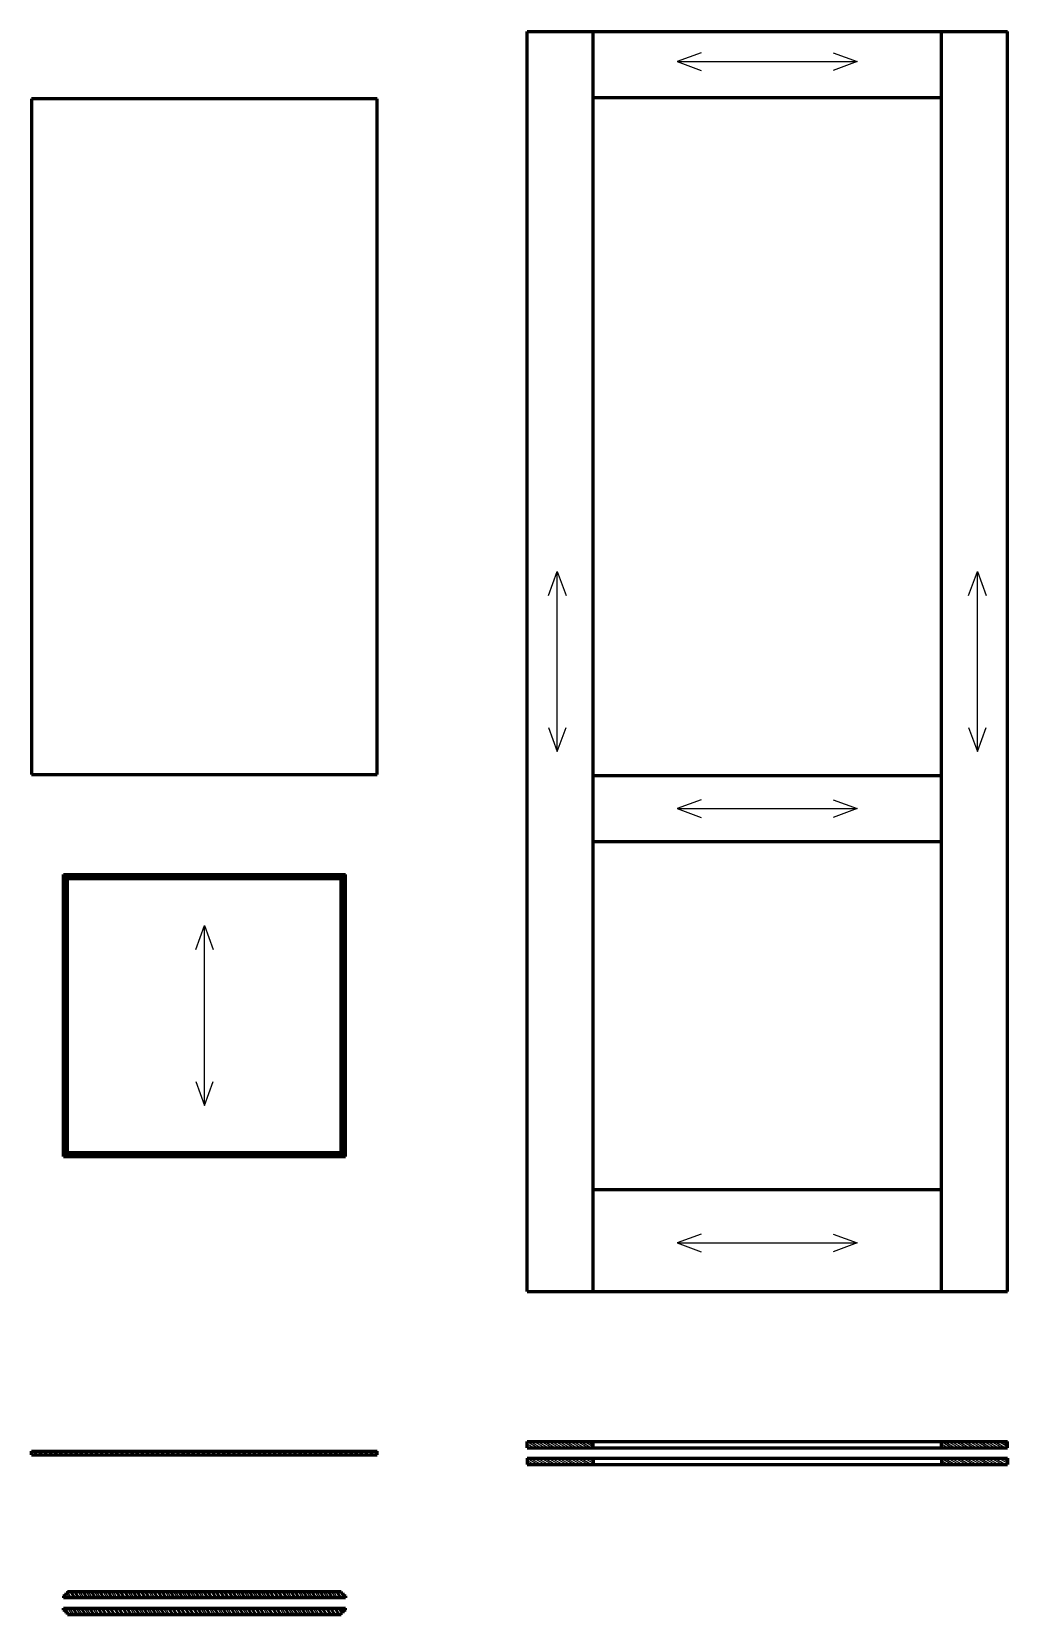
# Model space of a CAD drawing. Header units: inches. Extents: x -4554 to 14101, y -13650 to 2449.
# Drawn here: x -2926 to -1300, y -3738 to -1100 of the extents above; entities that cross this region are included whole.
import ezdxf

# ---------------------------------------------------------------- set-up
doc = ezdxf.new("R2010")
doc.units = ezdxf.units.IN
doc.layers.add('Слой1', color=7, linetype='Continuous')

# ---------------------------------------------------------------- blocks, each defined once
blk = doc.blocks.new('*B1')
at = {"layer": 'Слой1', "linetype": 'Continuous'}
for p, q in [((-2918.9, -3466), (-2922.4, -3469.5)), ((-2920.3, -3466), (-2922.4, -3468.1)), ((-2918.9, -3467.4), (-2921, -3469.5)), ((-2920.6, -3472), (-2917.1, -3468.5)), ((-2920.6, -3470.6), (-2918.5, -3468.5)), ((-2919.2, -3472), (-2917.1, -3469.9)), ((-2910.4, -3466), (-2913.9, -3469.5)), ((-2911.8, -3466), (-2913.9, -3468.1)), ((-2910.4, -3467.4), (-2912.5, -3469.5)), ((-2912.1, -3472), (-2908.6, -3468.5)), ((-2912.1, -3470.6), (-2910, -3468.5)), ((-2910.7, -3472), (-2908.6, -3469.9)), ((-2901.9, -3466), (-2905.4, -3469.5)), ((-2903.3, -3466), (-2905.4, -3468.1)), ((-2901.9, -3467.4), (-2904, -3469.5)), ((-2903.7, -3472), (-2900.1, -3468.5)), ((-2903.7, -3470.6), (-2901.5, -3468.5)), ((-2902.3, -3472), (-2900.1, -3469.9)), ((-2893.4, -3466), (-2897, -3469.5)), ((-2894.8, -3466), (-2897, -3468.1)), ((-2893.4, -3467.4), (-2895.5, -3469.5)), ((-2895.2, -3472), (-2891.6, -3468.5)), ((-2895.2, -3470.6), (-2893.1, -3468.5)), ((-2893.8, -3472), (-2891.6, -3469.9)), ((-2884.9, -3466), (-2888.5, -3469.5)), ((-2886.4, -3466), (-2888.5, -3468.1)), ((-2884.9, -3467.4), (-2887.1, -3469.5)), ((-2886.7, -3472), (-2883.2, -3468.5)), ((-2886.7, -3470.6), (-2884.6, -3468.5)), ((-2885.3, -3472), (-2883.2, -3469.9)), ((-2876.5, -3466), (-2880, -3469.5)), ((-2877.9, -3466), (-2880, -3468.1)), ((-2876.5, -3467.4), (-2878.6, -3469.5)), ((-2878.2, -3472), (-2874.7, -3468.5)), ((-2878.2, -3470.6), (-2876.1, -3468.5)), ((-2876.8, -3472), (-2874.7, -3469.9)), ((-2868, -3466), (-2871.5, -3469.5)), ((-2869.4, -3466), (-2871.5, -3468.1)), ((-2868, -3467.4), (-2870.1, -3469.5)), ((-2869.7, -3472), (-2866.2, -3468.5)), ((-2869.7, -3470.6), (-2867.6, -3468.5)), ((-2868.3, -3472), (-2866.2, -3469.9)), ((-2859.5, -3466), (-2863, -3469.5)), ((-2860.9, -3466), (-2863, -3468.1)), ((-2859.5, -3467.4), (-2861.6, -3469.5)), ((-2861.2, -3472), (-2857.7, -3468.5)), ((-2861.2, -3470.6), (-2859.1, -3468.5)), ((-2859.8, -3472), (-2857.7, -3469.9)), ((-2851, -3466), (-2854.5, -3469.5)), ((-2852.4, -3466), (-2854.5, -3468.1)), ((-2851, -3467.4), (-2853.1, -3469.5)), ((-2852.8, -3472), (-2849.2, -3468.5)), ((-2852.8, -3470.6), (-2850.6, -3468.5)), ((-2851.3, -3472), (-2849.2, -3469.9)), ((-2842.5, -3466), (-2846, -3469.5)), ((-2843.9, -3466), (-2846, -3468.1)), ((-2842.5, -3467.4), (-2844.6, -3469.5)), ((-2844.3, -3472), (-2840.7, -3468.5)), ((-2844.3, -3470.6), (-2842.1, -3468.5)), ((-2842.9, -3472), (-2840.7, -3469.9)), ((-2834, -3466), (-2837.6, -3469.5)), ((-2835.4, -3466), (-2837.6, -3468.1)), ((-2834, -3467.4), (-2836.1, -3469.5)), ((-2835.8, -3472), (-2832.2, -3468.5)), ((-2835.8, -3470.6), (-2833.7, -3468.5)), ((-2834.4, -3472), (-2832.2, -3469.9)), ((-2825.5, -3466), (-2829.1, -3469.5)), ((-2827, -3466), (-2829.1, -3468.1)), ((-2825.5, -3467.4), (-2827.7, -3469.5)), ((-2827.3, -3472), (-2823.8, -3468.5)), ((-2827.3, -3470.6), (-2825.2, -3468.5)), ((-2825.9, -3472), (-2823.8, -3469.9)), ((-2817.1, -3466), (-2820.6, -3469.5)), ((-2818.5, -3466), (-2820.6, -3468.1)), ((-2817.1, -3467.4), (-2819.2, -3469.5)), ((-2818.8, -3472), (-2815.3, -3468.5)), ((-2818.8, -3470.6), (-2816.7, -3468.5)), ((-2817.4, -3472), (-2815.3, -3469.9)), ((-2808.6, -3466), (-2812.1, -3469.5)), ((-2810, -3466), (-2812.1, -3468.1)), ((-2808.6, -3467.4), (-2810.7, -3469.5)), ((-2810.3, -3472), (-2806.8, -3468.5)), ((-2810.3, -3470.6), (-2808.2, -3468.5)), ((-2808.9, -3472), (-2806.8, -3469.9)), ((-2800.1, -3466), (-2803.6, -3469.5)), ((-2801.5, -3466), (-2803.6, -3468.1)), ((-2800.1, -3467.4), (-2802.2, -3469.5)), ((-2801.8, -3472), (-2798.3, -3468.5)), ((-2801.8, -3470.6), (-2799.7, -3468.5)), ((-2800.4, -3472), (-2798.3, -3469.9)), ((-2791.6, -3466), (-2795.1, -3469.5)), ((-2793, -3466), (-2795.1, -3468.1)), ((-2791.6, -3467.4), (-2793.7, -3469.5)), ((-2793.4, -3472), (-2789.8, -3468.5)), ((-2793.4, -3470.6), (-2791.2, -3468.5)), ((-2791.9, -3472), (-2789.8, -3469.9)), ((-2783.1, -3466), (-2786.6, -3469.5)), ((-2784.5, -3466), (-2786.6, -3468.1)), ((-2783.1, -3467.4), (-2785.2, -3469.5)), ((-2784.9, -3472), (-2781.3, -3468.5)), ((-2784.9, -3470.6), (-2782.7, -3468.5)), ((-2783.5, -3472), (-2781.3, -3469.9)), ((-2774.6, -3466), (-2778.2, -3469.5)), ((-2776, -3466), (-2778.2, -3468.1)), ((-2774.6, -3467.4), (-2776.7, -3469.5)), ((-2776.4, -3472), (-2772.8, -3468.5)), ((-2776.4, -3470.6), (-2774.3, -3468.5)), ((-2775, -3472), (-2772.8, -3469.9)), ((-2766.1, -3466), (-2769.7, -3469.5)), ((-2767.6, -3466), (-2769.7, -3468.1)), ((-2766.1, -3467.4), (-2768.3, -3469.5)), ((-2767.9, -3472), (-2764.4, -3468.5)), ((-2767.9, -3470.6), (-2765.8, -3468.5)), ((-2766.5, -3472), (-2764.4, -3469.9)), ((-2757.7, -3466), (-2761.2, -3469.5)), ((-2759.1, -3466), (-2761.2, -3468.1)), ((-2757.7, -3467.4), (-2759.8, -3469.5)), ((-2759.4, -3472), (-2755.9, -3468.5)), ((-2759.4, -3470.6), (-2757.3, -3468.5)), ((-2758, -3472), (-2755.9, -3469.9)), ((-2749.2, -3466), (-2752.7, -3469.5)), ((-2750.6, -3466), (-2752.7, -3468.1)), ((-2749.2, -3467.4), (-2751.3, -3469.5)), ((-2750.9, -3472), (-2747.4, -3468.5)), ((-2750.9, -3470.6), (-2748.8, -3468.5)), ((-2749.5, -3472), (-2747.4, -3469.9)), ((-2740.7, -3466), (-2744.2, -3469.5)), ((-2742.1, -3466), (-2744.2, -3468.1)), ((-2740.7, -3467.4), (-2742.8, -3469.5)), ((-2742.4, -3472), (-2738.9, -3468.5)), ((-2742.4, -3470.6), (-2740.3, -3468.5)), ((-2741, -3472), (-2738.9, -3469.9)), ((-2732.2, -3466), (-2735.7, -3469.5)), ((-2733.6, -3466), (-2735.7, -3468.1)), ((-2732.2, -3467.4), (-2734.3, -3469.5)), ((-2734, -3472), (-2730.4, -3468.5)), ((-2734, -3470.6), (-2731.8, -3468.5)), ((-2732.5, -3472), (-2730.4, -3469.9)), ((-2723.7, -3466), (-2727.3, -3469.5)), ((-2725.1, -3466), (-2727.3, -3468.1)), ((-2723.7, -3467.4), (-2725.8, -3469.5)), ((-2725.5, -3472), (-2721.9, -3468.5)), ((-2725.5, -3470.6), (-2723.4, -3468.5)), ((-2724.1, -3472), (-2721.9, -3469.9)), ((-2715.2, -3466), (-2718.8, -3469.5)), ((-2716.6, -3466), (-2718.8, -3468.1)), ((-2715.2, -3467.4), (-2717.4, -3469.5)), ((-2717, -3472), (-2713.5, -3468.5)), ((-2717, -3470.6), (-2714.9, -3468.5)), ((-2715.6, -3472), (-2713.5, -3469.9)), ((-2706.7, -3466), (-2710.3, -3469.5)), ((-2708.2, -3466), (-2710.3, -3468.1)), ((-2706.7, -3467.4), (-2708.9, -3469.5)), ((-2708.5, -3472), (-2705, -3468.5)), ((-2708.5, -3470.6), (-2706.4, -3468.5)), ((-2707.1, -3472), (-2705, -3469.9)), ((-2698.3, -3466), (-2701.8, -3469.5)), ((-2699.7, -3466), (-2701.8, -3468.1)), ((-2698.3, -3467.4), (-2700.4, -3469.5)), ((-2700, -3472), (-2696.5, -3468.5)), ((-2700, -3470.6), (-2697.9, -3468.5)), ((-2698.6, -3472), (-2696.5, -3469.9)), ((-2689.8, -3466), (-2693.3, -3469.5)), ((-2691.2, -3466), (-2693.3, -3468.1)), ((-2689.8, -3467.4), (-2691.9, -3469.5)), ((-2691.5, -3472), (-2688, -3468.5)), ((-2691.5, -3470.6), (-2689.4, -3468.5)), ((-2690.1, -3472), (-2688, -3469.9)), ((-2681.3, -3466), (-2684.8, -3469.5)), ((-2682.7, -3466), (-2684.8, -3468.1)), ((-2681.3, -3467.4), (-2683.4, -3469.5)), ((-2683, -3472), (-2679.5, -3468.5)), ((-2683, -3470.6), (-2680.9, -3468.5)), ((-2681.6, -3472), (-2679.5, -3469.9)), ((-2672.8, -3466), (-2676.3, -3469.5)), ((-2674.2, -3466), (-2676.3, -3468.1)), ((-2672.8, -3467.4), (-2674.9, -3469.5)), ((-2674.6, -3472), (-2671, -3468.5)), ((-2674.6, -3470.6), (-2672.4, -3468.5)), ((-2673.1, -3472), (-2671, -3469.9)), ((-2664.3, -3466), (-2667.9, -3469.5)), ((-2665.7, -3466), (-2667.9, -3468.1)), ((-2664.3, -3467.4), (-2666.4, -3469.5)), ((-2666.1, -3472), (-2662.5, -3468.5)), ((-2666.1, -3470.6), (-2664, -3468.5)), ((-2664.7, -3472), (-2662.5, -3469.9)), ((-2655.8, -3466), (-2659.4, -3469.5)), ((-2657.2, -3466), (-2659.4, -3468.1)), ((-2655.8, -3467.4), (-2658, -3469.5)), ((-2657.6, -3472), (-2654.1, -3468.5)), ((-2657.6, -3470.6), (-2655.5, -3468.5)), ((-2656.2, -3472), (-2654.1, -3469.9)), ((-2647.3, -3466), (-2650.9, -3469.5)), ((-2648.8, -3466), (-2650.9, -3468.1)), ((-2647.3, -3467.4), (-2649.5, -3469.5)), ((-2649.1, -3472), (-2645.6, -3468.5)), ((-2649.1, -3470.6), (-2647, -3468.5)), ((-2647.7, -3472), (-2645.6, -3469.9)), ((-2638.9, -3466), (-2642.4, -3469.5)), ((-2640.3, -3466), (-2642.4, -3468.1)), ((-2638.9, -3467.4), (-2641, -3469.5)), ((-2640.6, -3472), (-2637.1, -3468.5)), ((-2640.6, -3470.6), (-2638.5, -3468.5)), ((-2639.2, -3472), (-2637.1, -3469.9)), ((-2630.4, -3466), (-2633.9, -3469.5)), ((-2631.8, -3466), (-2633.9, -3468.1)), ((-2630.4, -3467.4), (-2632.5, -3469.5)), ((-2632.1, -3472), (-2628.6, -3468.5)), ((-2632.1, -3470.6), (-2630, -3468.5)), ((-2630.7, -3472), (-2628.6, -3469.9)), ((-2621.9, -3466), (-2625.4, -3469.5)), ((-2623.3, -3466), (-2625.4, -3468.1)), ((-2621.9, -3467.4), (-2624, -3469.5)), ((-2623.7, -3472), (-2620.1, -3468.5)), ((-2623.7, -3470.6), (-2621.5, -3468.5)), ((-2622.2, -3472), (-2620.1, -3469.9)), ((-2613.4, -3466), (-2616.9, -3469.5)), ((-2614.8, -3466), (-2616.9, -3468.1)), ((-2613.4, -3467.4), (-2615.5, -3469.5)), ((-2615.2, -3472), (-2611.6, -3468.5)), ((-2615.2, -3470.6), (-2613, -3468.5)), ((-2613.8, -3472), (-2611.6, -3469.9)), ((-2604.9, -3466), (-2608.5, -3469.5)), ((-2606.3, -3466), (-2608.5, -3468.1)), ((-2604.9, -3467.4), (-2607, -3469.5)), ((-2606.7, -3472), (-2603.1, -3468.5)), ((-2606.7, -3470.6), (-2604.6, -3468.5)), ((-2605.3, -3472), (-2603.1, -3469.9)), ((-2596.4, -3466), (-2600, -3469.5)), ((-2597.9, -3466), (-2600, -3468.1)), ((-2596.4, -3467.4), (-2598.6, -3469.5)), ((-2598.2, -3472), (-2594.7, -3468.5)), ((-2598.2, -3470.6), (-2596.1, -3468.5)), ((-2596.8, -3472), (-2594.7, -3469.9)), ((-2588, -3466), (-2591.5, -3469.5)), ((-2589.4, -3466), (-2591.5, -3468.1)), ((-2588, -3467.4), (-2590.1, -3469.5)), ((-2589.7, -3472), (-2586.2, -3468.5)), ((-2589.7, -3470.6), (-2587.6, -3468.5)), ((-2588.3, -3472), (-2586.2, -3469.9)), ((-2579.5, -3466), (-2583, -3469.5)), ((-2580.9, -3466), (-2583, -3468.1)), ((-2579.5, -3467.4), (-2581.6, -3469.5)), ((-2581.2, -3472), (-2577.7, -3468.5)), ((-2581.2, -3470.6), (-2579.1, -3468.5)), ((-2579.8, -3472), (-2577.7, -3469.9)), ((-2571, -3466), (-2574.5, -3469.5)), ((-2572.4, -3466), (-2574.5, -3468.1)), ((-2571, -3467.4), (-2573.1, -3469.5)), ((-2572.7, -3472), (-2569.2, -3468.5)), ((-2572.7, -3470.6), (-2570.6, -3468.5)), ((-2571.3, -3472), (-2569.2, -3469.9)), ((-2562.5, -3466), (-2566, -3469.5)), ((-2563.9, -3466), (-2566, -3468.1)), ((-2562.5, -3467.4), (-2564.6, -3469.5)), ((-2564.3, -3472), (-2560.7, -3468.5)), ((-2564.3, -3470.6), (-2562.1, -3468.5)), ((-2562.8, -3472), (-2560.7, -3469.9)), ((-2554, -3466), (-2557.5, -3469.5)), ((-2555.4, -3466), (-2557.5, -3468.1)), ((-2554, -3467.4), (-2556.1, -3469.5)), ((-2555.8, -3472), (-2552.2, -3468.5)), ((-2555.8, -3470.6), (-2553.6, -3468.5)), ((-2554.4, -3472), (-2552.2, -3469.9)), ((-2545.5, -3466), (-2549.1, -3469.5)), ((-2546.9, -3466), (-2549.1, -3468.1)), ((-2545.5, -3467.4), (-2547.6, -3469.5)), ((-2547.3, -3472), (-2543.7, -3468.5)), ((-2547.3, -3470.6), (-2545.2, -3468.5)), ((-2545.9, -3472), (-2543.7, -3469.9)), ((-2537, -3466), (-2540.6, -3469.5)), ((-2538.5, -3466), (-2540.6, -3468.1)), ((-2537, -3467.4), (-2539.2, -3469.5)), ((-2538.8, -3472), (-2535.3, -3468.5)), ((-2538.8, -3470.6), (-2536.7, -3468.5)), ((-2537.4, -3472), (-2535.3, -3469.9)), ((-2528.6, -3466), (-2532.1, -3469.5)), ((-2530, -3466), (-2532.1, -3468.1)), ((-2528.6, -3467.4), (-2530.7, -3469.5)), ((-2530.3, -3472), (-2526.8, -3468.5)), ((-2530.3, -3470.6), (-2528.2, -3468.5)), ((-2528.9, -3472), (-2526.8, -3469.9)), ((-2520.1, -3466), (-2523.6, -3469.5)), ((-2521.5, -3466), (-2523.6, -3468.1)), ((-2520.1, -3467.4), (-2522.2, -3469.5)), ((-2521.8, -3472), (-2518.3, -3468.5)), ((-2521.8, -3470.6), (-2519.7, -3468.5)), ((-2520.4, -3472), (-2518.3, -3469.9)), ((-2511.6, -3466), (-2515.1, -3469.5)), ((-2513, -3466), (-2515.1, -3468.1)), ((-2511.6, -3467.4), (-2513.7, -3469.5)), ((-2513.3, -3472), (-2509.8, -3468.5)), ((-2513.3, -3470.6), (-2511.2, -3468.5)), ((-2511.9, -3472), (-2509.8, -3469.9)), ((-2503.1, -3466), (-2506.6, -3469.5)), ((-2504.5, -3466), (-2506.6, -3468.1)), ((-2503.1, -3467.4), (-2505.2, -3469.5)), ((-2504.9, -3472), (-2501.3, -3468.5)), ((-2504.9, -3470.6), (-2502.7, -3468.5)), ((-2503.4, -3472), (-2501.3, -3469.9)), ((-2494.6, -3466), (-2498.1, -3469.5)), ((-2496, -3466), (-2498.1, -3468.1)), ((-2494.6, -3467.4), (-2496.7, -3469.5)), ((-2496.4, -3472), (-2492.8, -3468.5)), ((-2496.4, -3470.6), (-2494.2, -3468.5)), ((-2495, -3472), (-2492.8, -3469.9)), ((-2486.1, -3466), (-2489.7, -3469.5)), ((-2487.5, -3466), (-2489.7, -3468.1)), ((-2486.1, -3467.4), (-2488.2, -3469.5)), ((-2487.9, -3472), (-2484.4, -3468.5)), ((-2487.9, -3470.6), (-2485.8, -3468.5)), ((-2486.5, -3472), (-2484.4, -3469.9)), ((-2477.6, -3466), (-2481.2, -3469.5)), ((-2479.1, -3466), (-2481.2, -3468.1)), ((-2477.6, -3467.4), (-2479.8, -3469.5)), ((-2479.4, -3472), (-2475.9, -3468.5)), ((-2479.4, -3470.6), (-2477.3, -3468.5)), ((-2478, -3472), (-2475.9, -3469.9)), ((-2469.2, -3466), (-2472.7, -3469.5)), ((-2470.6, -3466), (-2472.7, -3468.1)), ((-2469.2, -3467.4), (-2471.3, -3469.5)), ((-2470.9, -3472), (-2467.4, -3468.5)), ((-2470.9, -3470.6), (-2468.8, -3468.5)), ((-2469.5, -3472), (-2467.4, -3469.9)), ((-2460.7, -3466), (-2464.2, -3469.5)), ((-2462.1, -3466), (-2464.2, -3468.1)), ((-2460.7, -3467.4), (-2462.8, -3469.5)), ((-2462.4, -3472), (-2458.9, -3468.5)), ((-2462.4, -3470.6), (-2460.3, -3468.5)), ((-2461, -3472), (-2458.9, -3469.9)), ((-2452.2, -3466), (-2455.7, -3469.5)), ((-2453.6, -3466), (-2455.7, -3468.1)), ((-2452.2, -3467.4), (-2454.3, -3469.5)), ((-2453.9, -3472), (-2450.4, -3468.5)), ((-2453.9, -3470.6), (-2451.8, -3468.5)), ((-2452.5, -3472), (-2450.4, -3469.9)), ((-2443.7, -3466), (-2447.2, -3469.5)), ((-2445.1, -3466), (-2447.2, -3468.1)), ((-2443.7, -3467.4), (-2445.8, -3469.5)), ((-2445.5, -3472), (-2441.9, -3468.5)), ((-2445.5, -3470.6), (-2443.3, -3468.5)), ((-2444, -3472), (-2441.9, -3469.9)), ((-2435.2, -3466), (-2438.8, -3469.5)), ((-2436.6, -3466), (-2438.8, -3468.1)), ((-2435.2, -3467.4), (-2437.3, -3469.5)), ((-2437, -3472), (-2433.4, -3468.5)), ((-2437, -3470.6), (-2434.9, -3468.5)), ((-2435.6, -3472), (-2433.4, -3469.9)), ((-2426.7, -3466), (-2430.3, -3469.5)), ((-2428.1, -3466), (-2430.3, -3468.1)), ((-2426.7, -3467.4), (-2428.9, -3469.5)), ((-2428.5, -3472), (-2425, -3468.5)), ((-2428.5, -3470.6), (-2426.4, -3468.5)), ((-2427.1, -3472), (-2425, -3469.9)), ((-2418.2, -3466), (-2421.8, -3469.5)), ((-2419.7, -3466), (-2421.8, -3468.1)), ((-2418.2, -3467.4), (-2420.4, -3469.5)), ((-2420, -3472), (-2416.5, -3468.5)), ((-2420, -3470.6), (-2417.9, -3468.5)), ((-2418.6, -3472), (-2416.5, -3469.9)), ((-2409.8, -3466), (-2413.3, -3469.5)), ((-2411.2, -3466), (-2413.3, -3468.1)), ((-2409.8, -3467.4), (-2411.9, -3469.5)), ((-2411.5, -3472), (-2408, -3468.5)), ((-2411.5, -3470.6), (-2409.4, -3468.5)), ((-2410.1, -3472), (-2408, -3469.9)), ((-2401.3, -3466), (-2404.8, -3469.5)), ((-2402.7, -3466), (-2404.8, -3468.1)), ((-2401.3, -3467.4), (-2403.4, -3469.5)), ((-2403, -3472), (-2399.5, -3468.5)), ((-2403, -3470.6), (-2400.9, -3468.5)), ((-2401.6, -3472), (-2399.5, -3469.9)), ((-2392.8, -3466), (-2396.3, -3469.5)), ((-2394.2, -3466), (-2396.3, -3468.1)), ((-2392.8, -3467.4), (-2394.9, -3469.5)), ((-2394.5, -3472), (-2391, -3468.5)), ((-2394.5, -3470.6), (-2392.4, -3468.5)), ((-2393.1, -3472), (-2391, -3469.9)), ((-2384.3, -3466), (-2387.8, -3469.5)), ((-2385.7, -3466), (-2387.8, -3468.1)), ((-2384.3, -3467.4), (-2386.4, -3469.5)), ((-2386.1, -3472), (-2382.5, -3468.5)), ((-2386.1, -3470.6), (-2383.9, -3468.5)), ((-2384.6, -3472), (-2382.5, -3469.9)), ((-2375.8, -3466), (-2379.4, -3469.5)), ((-2377.2, -3466), (-2379.4, -3468.1)), ((-2375.8, -3467.4), (-2377.9, -3469.5)), ((-2377.6, -3472), (-2374, -3468.5)), ((-2377.6, -3470.6), (-2375.5, -3468.5)), ((-2376.2, -3472), (-2374, -3469.9)), ((-2367.3, -3466), (-2370.9, -3469.5)), ((-2368.7, -3466), (-2370.9, -3468.1)), ((-2367.3, -3467.4), (-2369.5, -3469.5)), ((-2369.1, -3472), (-2365.6, -3468.5)), ((-2369.1, -3470.6), (-2367, -3468.5)), ((-2367.7, -3472), (-2365.6, -3469.9)), ((-2358.8, -3466), (-2362.4, -3469.5)), ((-2360.3, -3466), (-2362.4, -3468.1)), ((-2358.8, -3467.4), (-2361, -3469.5)), ((-2360.6, -3472), (-2357.1, -3468.5)), ((-2360.6, -3470.6), (-2358.5, -3468.5)), ((-2359.2, -3472), (-2357.1, -3469.9)), ((-2350.4, -3466), (-2353.9, -3469.5)), ((-2351.8, -3466), (-2353.9, -3468.1)), ((-2350.4, -3467.4), (-2352.5, -3469.5))]:
    blk.add_line(p, q, dxfattribs=at)
blk = doc.blocks.new('*B352')
at = {"layer": 'Слой1', "linetype": 'Continuous'}
for p, q in [((-2082.8, -3488), (-2100, -3478.1)), ((-2100, -3481.5), (-2088.8, -3488)), ((-2095, -3477.5), (-2076.8, -3488)), ((-2070.8, -3488), (-2089, -3477.5)), ((-2083, -3477.5), (-2064.8, -3488)), ((-2058.8, -3488), (-2077, -3477.5)), ((-2071, -3477.5), (-2052.8, -3488)), ((-2046.8, -3488), (-2065, -3477.5)), ((-2059, -3477.5), (-2040.8, -3488)), ((-2034.8, -3488), (-2053, -3477.5)), ((-2047, -3477.5), (-2028.8, -3488)), ((-2022.8, -3488), (-2041, -3477.5)), ((-2035, -3477.5), (-2016.8, -3488)), ((-2010.8, -3488), (-2029, -3477.5)), ((-2023, -3477.5), (-2004.8, -3488)), ((-1998.8, -3488), (-2017, -3477.5)), ((-2011, -3477.5), (-1992.8, -3488)), ((-1990, -3486.2), (-2005, -3477.5)), ((-1999, -3477.5), (-1990, -3482.7)), ((-1990, -3479.2), (-1993, -3477.5)), ((-2094.8, -3488), (-2100, -3485))]:
    blk.add_line(p, q, dxfattribs=at)
blk = doc.blocks.new('*B353')
at = {"layer": 'Слой1', "linetype": 'Continuous'}
for p, q in [((-1392.8, -3488), (-1410, -3478.1)), ((-1410, -3481.5), (-1398.8, -3488)), ((-1405, -3477.5), (-1386.8, -3488)), ((-1380.8, -3488), (-1399, -3477.5)), ((-1393, -3477.5), (-1374.8, -3488)), ((-1368.8, -3488), (-1387, -3477.5)), ((-1381, -3477.5), (-1362.8, -3488)), ((-1356.8, -3488), (-1375, -3477.5)), ((-1369, -3477.5), (-1350.8, -3488)), ((-1344.8, -3488), (-1363, -3477.5)), ((-1357, -3477.5), (-1338.8, -3488)), ((-1332.8, -3488), (-1351, -3477.5)), ((-1345, -3477.5), (-1326.8, -3488)), ((-1320.8, -3488), (-1339, -3477.5)), ((-1333, -3477.5), (-1314.8, -3488)), ((-1308.8, -3488), (-1327, -3477.5)), ((-1321, -3477.5), (-1302.8, -3488)), ((-1300, -3486.2), (-1315, -3477.5)), ((-1309, -3477.5), (-1300, -3482.7)), ((-1300, -3479.2), (-1303, -3477.5)), ((-1404.8, -3488), (-1410, -3485))]:
    blk.add_line(p, q, dxfattribs=at)
blk = doc.blocks.new('*B354')
at = {"layer": 'Слой1', "linetype": 'Continuous'}
for p, q in [((-2082.8, -3460.5), (-2100, -3450.6)), ((-2100, -3454), (-2088.8, -3460.5)), ((-2095, -3450), (-2076.8, -3460.5)), ((-2070.8, -3460.5), (-2089, -3450)), ((-2083, -3450), (-2064.8, -3460.5)), ((-2058.8, -3460.5), (-2077, -3450)), ((-2071, -3450), (-2052.8, -3460.5)), ((-2046.8, -3460.5), (-2065, -3450)), ((-2059, -3450), (-2040.8, -3460.5)), ((-2034.8, -3460.5), (-2053, -3450)), ((-2047, -3450), (-2028.8, -3460.5)), ((-2022.8, -3460.5), (-2041, -3450)), ((-2035, -3450), (-2016.8, -3460.5)), ((-2010.8, -3460.5), (-2029, -3450)), ((-2023, -3450), (-2004.8, -3460.5)), ((-1998.8, -3460.5), (-2017, -3450)), ((-2011, -3450), (-1992.8, -3460.5)), ((-1990, -3458.7), (-2005, -3450)), ((-1999, -3450), (-1990, -3455.2)), ((-1990, -3451.7), (-1993, -3450)), ((-2094.8, -3460.5), (-2100, -3457.5))]:
    blk.add_line(p, q, dxfattribs=at)
blk = doc.blocks.new('*B355')
at = {"layer": 'Слой1', "linetype": 'Continuous'}
for p, q in [((-1392.8, -3460.5), (-1410, -3450.6)), ((-1410, -3454), (-1398.8, -3460.5)), ((-1405, -3450), (-1386.8, -3460.5)), ((-1380.8, -3460.5), (-1399, -3450)), ((-1393, -3450), (-1374.8, -3460.5)), ((-1368.8, -3460.5), (-1387, -3450)), ((-1381, -3450), (-1362.8, -3460.5)), ((-1356.8, -3460.5), (-1375, -3450)), ((-1369, -3450), (-1350.8, -3460.5)), ((-1344.8, -3460.5), (-1363, -3450)), ((-1357, -3450), (-1338.8, -3460.5)), ((-1332.8, -3460.5), (-1351, -3450)), ((-1345, -3450), (-1326.8, -3460.5)), ((-1320.8, -3460.5), (-1339, -3450)), ((-1333, -3450), (-1314.8, -3460.5)), ((-1308.8, -3460.5), (-1327, -3450)), ((-1321, -3450), (-1302.8, -3460.5)), ((-1300, -3458.7), (-1315, -3450)), ((-1309, -3450), (-1300, -3455.2)), ((-1300, -3451.7), (-1303, -3450)), ((-1404.8, -3460.5), (-1410, -3457.5))]:
    blk.add_line(p, q, dxfattribs=at)
blk = doc.blocks.new('*B364')
at = {"layer": 'Слой1', "linetype": 'Continuous'}
for p, q in [((-2872.4, -3707), (-2870.4, -3710.5)), ((-2866.9, -3710.5), (-2869.7, -3705.7)), ((-2868, -3702.6), (-2863.4, -3710.5)), ((-2860, -3710.5), (-2866, -3700.1)), ((-2862.6, -3700), (-2856.5, -3710.5)), ((-2853, -3710.5), (-2859.1, -3700)), ((-2855.6, -3700), (-2849.6, -3710.5)), ((-2846.1, -3710.5), (-2852.2, -3700)), ((-2848.7, -3700), (-2842.7, -3710.5)), ((-2839.2, -3710.5), (-2845.3, -3700)), ((-2841.8, -3700), (-2835.7, -3710.5)), ((-2832.3, -3710.5), (-2838.3, -3700)), ((-2834.9, -3700), (-2828.8, -3710.5)), ((-2825.3, -3710.5), (-2831.4, -3700)), ((-2827.9, -3700), (-2821.9, -3710.5)), ((-2818.4, -3710.5), (-2824.5, -3700)), ((-2821, -3700), (-2814.9, -3710.5)), ((-2811.5, -3710.5), (-2817.5, -3700)), ((-2814.1, -3700), (-2808, -3710.5)), ((-2804.5, -3710.5), (-2810.6, -3700)), ((-2807.1, -3700), (-2801.1, -3710.5)), ((-2797.6, -3710.5), (-2803.7, -3700)), ((-2800.2, -3700), (-2794.2, -3710.5)), ((-2790.7, -3710.5), (-2796.8, -3700)), ((-2793.3, -3700), (-2787.2, -3710.5)), ((-2783.8, -3710.5), (-2789.8, -3700)), ((-2786.4, -3700), (-2780.3, -3710.5)), ((-2776.8, -3710.5), (-2782.9, -3700)), ((-2779.4, -3700), (-2773.4, -3710.5)), ((-2769.9, -3710.5), (-2776, -3700)), ((-2772.5, -3700), (-2766.4, -3710.5)), ((-2763, -3710.5), (-2769, -3700)), ((-2765.6, -3700), (-2759.5, -3710.5)), ((-2756, -3710.5), (-2762.1, -3700)), ((-2758.6, -3700), (-2752.6, -3710.5)), ((-2749.1, -3710.5), (-2755.2, -3700)), ((-2751.7, -3700), (-2745.7, -3710.5)), ((-2742.2, -3710.5), (-2748.3, -3700)), ((-2744.8, -3700), (-2738.7, -3710.5)), ((-2735.3, -3710.5), (-2741.3, -3700)), ((-2737.9, -3700), (-2731.8, -3710.5)), ((-2728.3, -3710.5), (-2734.4, -3700)), ((-2730.9, -3700), (-2724.9, -3710.5)), ((-2721.4, -3710.5), (-2727.5, -3700)), ((-2724, -3700), (-2717.9, -3710.5)), ((-2714.5, -3710.5), (-2720.5, -3700)), ((-2717.1, -3700), (-2711, -3710.5)), ((-2707.6, -3710.5), (-2713.6, -3700)), ((-2710.2, -3700), (-2704.1, -3710.5)), ((-2700.6, -3710.5), (-2706.7, -3700)), ((-2703.2, -3700), (-2697.2, -3710.5)), ((-2693.7, -3710.5), (-2699.8, -3700)), ((-2696.3, -3700), (-2690.2, -3710.5)), ((-2686.8, -3710.5), (-2692.8, -3700)), ((-2689.4, -3700), (-2683.3, -3710.5)), ((-2679.8, -3710.5), (-2685.9, -3700)), ((-2682.4, -3700), (-2676.4, -3710.5)), ((-2672.9, -3710.5), (-2679, -3700)), ((-2675.5, -3700), (-2669.4, -3710.5)), ((-2666, -3710.5), (-2672, -3700)), ((-2668.6, -3700), (-2662.5, -3710.5)), ((-2659.1, -3710.5), (-2665.1, -3700)), ((-2661.7, -3700), (-2655.6, -3710.5)), ((-2652.1, -3710.5), (-2658.2, -3700)), ((-2654.7, -3700), (-2648.7, -3710.5)), ((-2645.2, -3710.5), (-2651.3, -3700)), ((-2647.8, -3700), (-2641.7, -3710.5)), ((-2638.3, -3710.5), (-2644.3, -3700)), ((-2640.9, -3700), (-2634.8, -3710.5)), ((-2631.3, -3710.5), (-2637.4, -3700)), ((-2633.9, -3700), (-2627.9, -3710.5)), ((-2624.4, -3710.5), (-2630.5, -3700)), ((-2627, -3700), (-2620.9, -3710.5)), ((-2617.5, -3710.5), (-2623.5, -3700)), ((-2620.1, -3700), (-2614, -3710.5)), ((-2610.6, -3710.5), (-2616.6, -3700)), ((-2613.2, -3700), (-2607.1, -3710.5)), ((-2603.6, -3710.5), (-2609.7, -3700)), ((-2606.2, -3700), (-2600.2, -3710.5)), ((-2596.7, -3710.5), (-2602.8, -3700)), ((-2599.3, -3700), (-2593.2, -3710.5)), ((-2589.8, -3710.5), (-2595.8, -3700)), ((-2592.4, -3700), (-2586.3, -3710.5)), ((-2582.8, -3710.5), (-2588.9, -3700)), ((-2585.4, -3700), (-2579.4, -3710.5)), ((-2575.9, -3710.5), (-2582, -3700)), ((-2578.5, -3700), (-2572.5, -3710.5)), ((-2569, -3710.5), (-2575.1, -3700)), ((-2571.6, -3700), (-2565.5, -3710.5)), ((-2562.1, -3710.5), (-2568.1, -3700)), ((-2564.7, -3700), (-2558.6, -3710.5)), ((-2555.1, -3710.5), (-2561.2, -3700)), ((-2557.7, -3700), (-2551.7, -3710.5)), ((-2548.2, -3710.5), (-2554.3, -3700)), ((-2550.8, -3700), (-2544.7, -3710.5)), ((-2541.3, -3710.5), (-2547.3, -3700)), ((-2543.9, -3700), (-2537.8, -3710.5)), ((-2534.3, -3710.5), (-2540.4, -3700)), ((-2536.9, -3700), (-2530.9, -3710.5)), ((-2527.4, -3710.5), (-2533.5, -3700)), ((-2530, -3700), (-2524, -3710.5)), ((-2520.5, -3710.5), (-2526.6, -3700)), ((-2523.1, -3700), (-2517, -3710.5)), ((-2513.6, -3710.5), (-2519.6, -3700)), ((-2516.2, -3700), (-2510.1, -3710.5)), ((-2506.6, -3710.5), (-2512.7, -3700)), ((-2509.2, -3700), (-2503.2, -3710.5)), ((-2499.7, -3710.5), (-2505.8, -3700)), ((-2502.3, -3700), (-2496.2, -3710.5)), ((-2492.8, -3710.5), (-2498.8, -3700)), ((-2495.4, -3700), (-2489.3, -3710.5)), ((-2485.8, -3710.5), (-2491.9, -3700)), ((-2488.4, -3700), (-2482.4, -3710.5)), ((-2478.9, -3710.5), (-2485, -3700)), ((-2481.5, -3700), (-2475.5, -3710.5)), ((-2472, -3710.5), (-2478.1, -3700)), ((-2474.6, -3700), (-2468.5, -3710.5)), ((-2465.1, -3710.5), (-2471.1, -3700)), ((-2467.7, -3700), (-2461.6, -3710.5)), ((-2458.1, -3710.5), (-2464.2, -3700)), ((-2460.7, -3700), (-2454.7, -3710.5)), ((-2451.2, -3710.5), (-2457.3, -3700)), ((-2453.8, -3700), (-2447.7, -3710.5)), ((-2444.3, -3710.5), (-2450.3, -3700)), ((-2446.9, -3700), (-2440.8, -3710.5)), ((-2437.4, -3710.5), (-2443.4, -3700)), ((-2440, -3700), (-2433.9, -3710.5)), ((-2430.4, -3710.5), (-2436.5, -3700)), ((-2433, -3700), (-2427, -3710.5)), ((-2423.5, -3710.5), (-2429.6, -3700)), ((-2426.1, -3700), (-2420, -3710.5)), ((-2416.6, -3710.5), (-2422.6, -3700)), ((-2419.2, -3700), (-2413.1, -3710.5)), ((-2409.6, -3710.5), (-2415.7, -3700)), ((-2412.2, -3700), (-2406.2, -3710.5)), ((-2403, -3710), (-2405, -3706.6))]:
    blk.add_line(p, q, dxfattribs=at)
blk = doc.blocks.new('*B370')
at = {"layer": 'Слой1', "linetype": 'Continuous'}
for p, q in [((-2872.4, -3727.5), (-2869.6, -3732.3)), ((-2862.9, -3738), (-2868.9, -3727.5)), ((-2868.1, -3734.9), (-2867.5, -3736)), ((-2865.5, -3727.5), (-2859.4, -3738)), ((-2855.9, -3738), (-2862, -3727.5)), ((-2858.5, -3727.5), (-2852.5, -3738)), ((-2849, -3738), (-2855.1, -3727.5)), ((-2851.6, -3727.5), (-2845.5, -3738)), ((-2842.1, -3738), (-2848.1, -3727.5)), ((-2844.7, -3727.5), (-2838.6, -3738)), ((-2835.1, -3738), (-2841.2, -3727.5)), ((-2837.7, -3727.5), (-2831.7, -3738)), ((-2828.2, -3738), (-2834.3, -3727.5)), ((-2830.8, -3727.5), (-2824.8, -3738)), ((-2821.3, -3738), (-2827.4, -3727.5)), ((-2823.9, -3727.5), (-2817.8, -3738)), ((-2814.4, -3738), (-2820.4, -3727.5)), ((-2817, -3727.5), (-2810.9, -3738)), ((-2807.4, -3738), (-2813.5, -3727.5)), ((-2810, -3727.5), (-2804, -3738)), ((-2800.5, -3738), (-2806.6, -3727.5)), ((-2803.1, -3727.5), (-2797, -3738)), ((-2793.6, -3738), (-2799.6, -3727.5)), ((-2796.2, -3727.5), (-2790.1, -3738)), ((-2786.6, -3738), (-2792.7, -3727.5)), ((-2789.2, -3727.5), (-2783.2, -3738)), ((-2779.7, -3738), (-2785.8, -3727.5)), ((-2782.3, -3727.5), (-2776.3, -3738)), ((-2772.8, -3738), (-2778.9, -3727.5)), ((-2775.4, -3727.5), (-2769.3, -3738)), ((-2765.9, -3738), (-2771.9, -3727.5)), ((-2768.5, -3727.5), (-2762.4, -3738)), ((-2758.9, -3738), (-2765, -3727.5)), ((-2761.5, -3727.5), (-2755.5, -3738)), ((-2752, -3738), (-2758.1, -3727.5)), ((-2754.6, -3727.5), (-2748.5, -3738)), ((-2745.1, -3738), (-2751.1, -3727.5)), ((-2747.7, -3727.5), (-2741.6, -3738)), ((-2738.2, -3738), (-2744.2, -3727.5)), ((-2740.7, -3727.5), (-2734.7, -3738)), ((-2731.2, -3738), (-2737.3, -3727.5)), ((-2733.8, -3727.5), (-2727.8, -3738)), ((-2724.3, -3738), (-2730.4, -3727.5)), ((-2726.9, -3727.5), (-2720.8, -3738)), ((-2717.4, -3738), (-2723.4, -3727.5)), ((-2720, -3727.5), (-2713.9, -3738)), ((-2710.4, -3738), (-2716.5, -3727.5)), ((-2713, -3727.5), (-2707, -3738)), ((-2703.5, -3738), (-2709.6, -3727.5)), ((-2706.1, -3727.5), (-2700, -3738)), ((-2696.6, -3738), (-2702.6, -3727.5)), ((-2699.2, -3727.5), (-2693.1, -3738)), ((-2689.7, -3738), (-2695.7, -3727.5)), ((-2692.3, -3727.5), (-2686.2, -3738)), ((-2682.7, -3738), (-2688.8, -3727.5)), ((-2685.3, -3727.5), (-2679.3, -3738)), ((-2675.8, -3738), (-2681.9, -3727.5)), ((-2678.4, -3727.5), (-2672.3, -3738)), ((-2668.9, -3738), (-2674.9, -3727.5)), ((-2671.5, -3727.5), (-2665.4, -3738)), ((-2661.9, -3738), (-2668, -3727.5)), ((-2664.5, -3727.5), (-2658.5, -3738)), ((-2655, -3738), (-2661.1, -3727.5)), ((-2657.6, -3727.5), (-2651.5, -3738)), ((-2648.1, -3738), (-2654.1, -3727.5)), ((-2650.7, -3727.5), (-2644.6, -3738)), ((-2641.2, -3738), (-2647.2, -3727.5)), ((-2643.8, -3727.5), (-2637.7, -3738)), ((-2634.2, -3738), (-2640.3, -3727.5)), ((-2636.8, -3727.5), (-2630.8, -3738)), ((-2627.3, -3738), (-2633.4, -3727.5)), ((-2629.9, -3727.5), (-2623.8, -3738)), ((-2620.4, -3738), (-2626.4, -3727.5)), ((-2623, -3727.5), (-2616.9, -3738)), ((-2613.4, -3738), (-2619.5, -3727.5)), ((-2616, -3727.5), (-2610, -3738)), ((-2606.5, -3738), (-2612.6, -3727.5)), ((-2609.1, -3727.5), (-2603.1, -3738)), ((-2599.6, -3738), (-2605.6, -3727.5)), ((-2602.2, -3727.5), (-2596.1, -3738)), ((-2592.7, -3738), (-2598.7, -3727.5)), ((-2595.3, -3727.5), (-2589.2, -3738)), ((-2585.7, -3738), (-2591.8, -3727.5)), ((-2588.3, -3727.5), (-2582.3, -3738)), ((-2578.8, -3738), (-2584.9, -3727.5)), ((-2581.4, -3727.5), (-2575.3, -3738)), ((-2571.9, -3738), (-2577.9, -3727.5)), ((-2574.5, -3727.5), (-2568.4, -3738)), ((-2564.9, -3738), (-2571, -3727.5)), ((-2567.5, -3727.5), (-2561.5, -3738)), ((-2558, -3738), (-2564.1, -3727.5)), ((-2560.6, -3727.5), (-2554.6, -3738)), ((-2551.1, -3738), (-2557.2, -3727.5)), ((-2553.7, -3727.5), (-2547.6, -3738)), ((-2544.2, -3738), (-2550.2, -3727.5)), ((-2546.8, -3727.5), (-2540.7, -3738)), ((-2537.2, -3738), (-2543.3, -3727.5)), ((-2539.8, -3727.5), (-2533.8, -3738)), ((-2530.3, -3738), (-2536.4, -3727.5)), ((-2532.9, -3727.5), (-2526.8, -3738)), ((-2523.4, -3738), (-2529.4, -3727.5)), ((-2526, -3727.5), (-2519.9, -3738)), ((-2516.4, -3738), (-2522.5, -3727.5)), ((-2519, -3727.5), (-2513, -3738)), ((-2509.5, -3738), (-2515.6, -3727.5)), ((-2512.1, -3727.5), (-2506.1, -3738)), ((-2502.6, -3738), (-2508.7, -3727.5)), ((-2505.2, -3727.5), (-2499.1, -3738)), ((-2495.7, -3738), (-2501.7, -3727.5)), ((-2498.3, -3727.5), (-2492.2, -3738)), ((-2488.7, -3738), (-2494.8, -3727.5)), ((-2491.3, -3727.5), (-2485.3, -3738)), ((-2481.8, -3738), (-2487.9, -3727.5)), ((-2484.4, -3727.5), (-2478.3, -3738)), ((-2474.9, -3738), (-2480.9, -3727.5)), ((-2477.5, -3727.5), (-2471.4, -3738)), ((-2468, -3738), (-2474, -3727.5)), ((-2470.5, -3727.5), (-2464.5, -3738)), ((-2461, -3738), (-2467.1, -3727.5)), ((-2463.6, -3727.5), (-2457.6, -3738)), ((-2454.1, -3738), (-2460.2, -3727.5)), ((-2456.7, -3727.5), (-2450.6, -3738)), ((-2447.2, -3738), (-2453.2, -3727.5)), ((-2449.8, -3727.5), (-2443.7, -3738)), ((-2440.2, -3738), (-2446.3, -3727.5)), ((-2442.8, -3727.5), (-2436.8, -3738)), ((-2433.3, -3738), (-2439.4, -3727.5)), ((-2435.9, -3727.5), (-2429.8, -3738)), ((-2426.4, -3738), (-2432.4, -3727.5)), ((-2429, -3727.5), (-2422.9, -3738)), ((-2419.5, -3738), (-2425.5, -3727.5)), ((-2422.1, -3727.5), (-2416, -3738)), ((-2412.5, -3738), (-2418.6, -3727.5)), ((-2415.1, -3727.5), (-2410, -3736.3)), ((-2407.7, -3734.3), (-2411.7, -3727.5)), ((-2408.2, -3727.5), (-2405.7, -3731.8)), ((-2403, -3730.5), (-2404.7, -3727.5))]:
    blk.add_line(p, q, dxfattribs=at)

msp = doc.modelspace()

# ---------------------------------------------------------------- linework, layer by layer
at = {"layer": 'Слой1', "color": 7, "linetype": 'Continuous', "lineweight": 60}
for p, q in [((-2100, -1100), (-1300, -1100)), ((-2100, -3200), (-2100, -1100)), ((-1990, -3200), (-1990, -1100)), ((-1410, -3200), (-1410, -1100)), ((-1300, -3200), (-1300, -1100)), ((-1990, -1210), (-1410, -1210)), ((-1990, -2340), (-1410, -2340)), ((-1990, -2450), (-1410, -2450)), ((-2873, -2975), (-2873, -2505)), ((-2866, -2512), (-2873, -2505)), ((-2873, -2505), (-2403, -2505)), ((-2410, -2512), (-2403, -2505)), ((-2403, -2975), (-2403, -2505)), ((-2408, -2510), (-2868, -2510)), ((-2868, -2510), (-2868, -2970)), ((-2866, -2968), (-2866, -2512)), ((-2410, -2512), (-2866, -2512)), ((-2410, -2968), (-2410, -2512)), ((-2408, -2510), (-2408, -2970)), ((-2873, -2975), (-2866, -2968)), ((-2873, -2975), (-2403, -2975)), ((-2868, -2970), (-2408, -2970)), ((-2866, -2968), (-2410, -2968)), ((-2410, -2968), (-2403, -2975)), ((-1990, -3030), (-1410, -3030)), ((-2100, -3200), (-1300, -3200)), ((-2100, -3450), (-1300, -3450)), ((-2100, -3460.5), (-2100, -3450)), ((-1990, -3460.5), (-1990, -3450)), ((-1410, -3460.5), (-1410, -3450)), ((-1300, -3460.5), (-1300, -3450)), ((-2926, -3472), (-2926, -3466)), ((-2926, -3466), (-2350, -3466)), ((-2926, -3472), (-2350, -3472)), ((-2350, -3472), (-2350, -3466)), ((-2100, -3460.5), (-1300, -3460.5)), ((-2100, -3477.5), (-1300, -3477.5)), ((-2100, -3477.5), (-2100, -3488)), ((-1990, -3477.5), (-1990, -3488)), ((-1410, -3477.5), (-1410, -3488)), ((-1300, -3477.5), (-1300, -3488)), ((-2100, -3488), (-1300, -3488)), ((-2873, -3707), (-2873, -3710.5)), ((-2866, -3702), (-2868, -3702)), ((-2866, -3700), (-2410, -3700)), ((-2866, -3700), (-2866, -3702)), ((-2410, -3700), (-2410, -3702)), ((-2410, -3702), (-2408, -3702)), ((-2403, -3707), (-2403, -3710.5)), ((-2873, -3731), (-2873, -3727.5)), ((-2866, -3736), (-2868, -3736)), ((-2866, -3738), (-2866, -3736)), ((-2866, -3738), (-2410, -3738)), ((-2410, -3738), (-2410, -3736)), ((-2410, -3736), (-2408, -3736)), ((-2403, -3731), (-2403, -3727.5))]:
    msp.add_line(p, q, dxfattribs=at)
at = {"layer": 'Слой1', "linetype": 'Continuous'}
for p, q in [((-1810, -1135.4), (-1850, -1150)), ((-1850, -1150), (-1550, -1150)), ((-1850, -1150), (-1810, -1164.6)), ((-1590, -1135.4), (-1550, -1150)), ((-1550, -1150), (-1590, -1164.6)), ((-2064.6, -2040), (-2050, -2000)), ((-2050, -2300), (-2050, -2000)), ((-2050, -2000), (-2035.4, -2040)), ((-1364.6, -2040), (-1350, -2000)), ((-1350, -2300), (-1350, -2000)), ((-1350, -2000), (-1335.4, -2040)), ((-2064.6, -2260), (-2050, -2300)), ((-2050, -2300), (-2035.4, -2260)), ((-1364.6, -2260), (-1350, -2300)), ((-1350, -2300), (-1335.4, -2260)), ((-1810, -2380.4), (-1850, -2395)), ((-1850, -2395), (-1550, -2395)), ((-1850, -2395), (-1810, -2409.6)), ((-1590, -2380.4), (-1550, -2395)), ((-1550, -2395), (-1590, -2409.6)), ((-2652.6, -2630), (-2638, -2590)), ((-2638, -2890), (-2638, -2590)), ((-2638, -2590), (-2623.4, -2630)), ((-2652.6, -2850), (-2638, -2890)), ((-2638, -2890), (-2623.4, -2850)), ((-1810, -3104.4), (-1850, -3119)), ((-1590, -3104.4), (-1550, -3119)), ((-1850, -3119), (-1550, -3119)), ((-1850, -3119), (-1810, -3133.6)), ((-1550, -3119), (-1590, -3133.6))]:
    msp.add_line(p, q, dxfattribs=at)
at = {"layer": 'Слой1', "linetype": 'Continuous', "lineweight": 60}
for p, q in [((-2350, -1212), (-2926, -1212)), ((-2926, -1212), (-2926, -2338)), ((-2350, -2338), (-2350, -1212)), ((-2926, -2338), (-2350, -2338)), ((-2403, -3710.5), (-2873, -3710.5)), ((-2873, -3727.5), (-2403, -3727.5))]:
    msp.add_line(p, q, dxfattribs=at)
at = {"layer": 'Слой1', "color": 7, "linetype": 'Continuous', "lineweight": 60}
for centre, start, end in [((-2873, -3702), 269.7426, 360), ((-2403, -3702), 180, 270.2574), ((-2873, -3736), 0, 90.2574), ((-2403, -3736), 89.7426, 180)]:
    msp.add_arc(centre, 5, start, end, dxfattribs=at)

# ---------------------------------------------------------------- block references
at = {"layer": 'Слой1'}
for name in ['*B354', '*B355', '*B1', '*B352', '*B353', '*B364', '*B370']:
    msp.add_blockref(name, (0, 0), dxfattribs=at)

doc.saveas('drawing.dxf')
